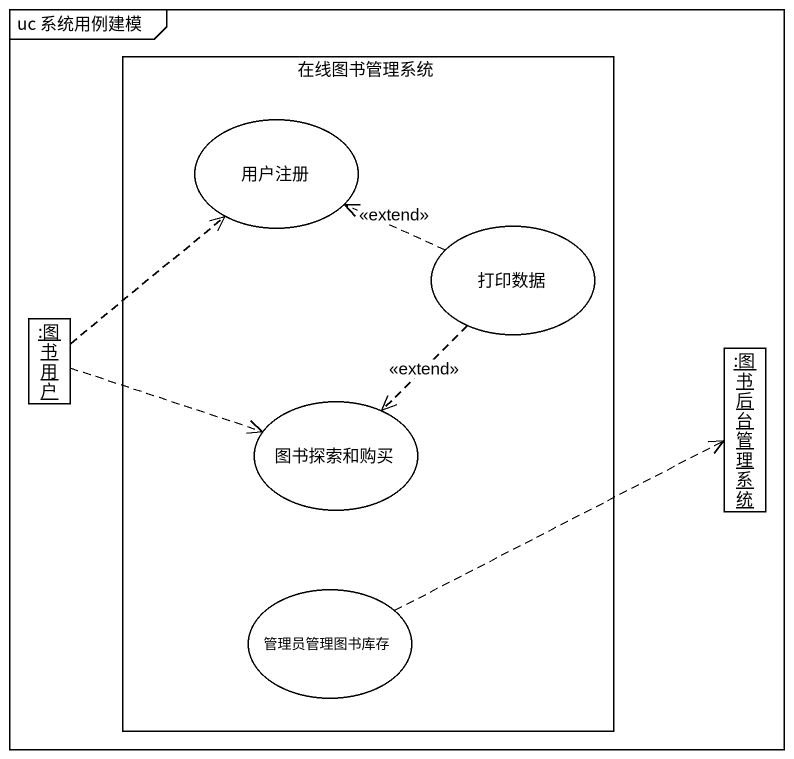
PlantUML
@startuml
mainframe uc 系统用例建模
allowmixing
hide circle
hide empty members
rectangle 在线图书管理系统 {
  usecase 用户注册
  usecase 打印数据
  usecase 图书探索和购买
  usecase 管理员管理图书库存
}
object ":图书用户" as 图书用户
object ":图书后台管理系统" as 图书后台管理系统
打印数据 .left.> 用户注册 : <<extend>>
打印数据 ..> 图书探索和购买 : <<extend>>
图书用户 .up.> 用户注册
图书用户 .right.> 图书探索和购买
管理员管理图书库存 .right.> 图书后台管理系统
@enduml
